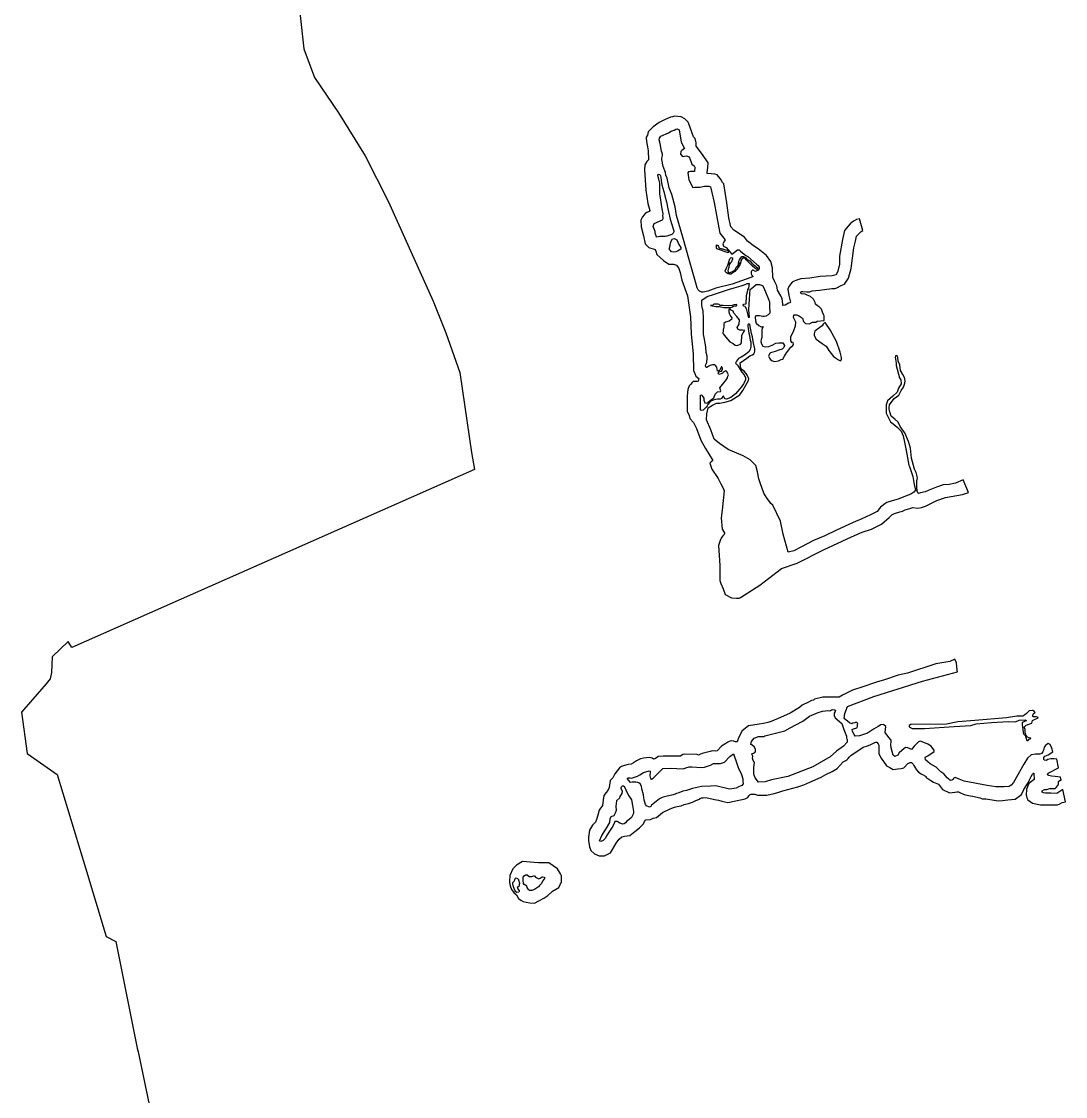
# Model space of a CAD drawing. Header units: metres. Extents: x 273377 to 358923, y 1974345 to 2116525.
# Drawn here: x 278895 to 282916, y 2049576 to 2053717 of the extents above; entities that cross this region are included whole.
import ezdxf

# ---------------------------------------------------------------- set-up
doc = ezdxf.new("R2010")
doc.units = ezdxf.units.M
doc.header["$MEASUREMENT"] = 0
doc.layers.add('DISTRICT BOUNDRY', color=86, linetype='Continuous')
doc.layers.add('MANGROOVE BUFFER ZONE', color=120, linetype='Continuous')

msp = doc.modelspace()

# ---------------------------------------------------------------- hatches: boundary and pattern name
at = {"layer": 'MANGROOVE BUFFER ZONE'}
h = msp.add_hatch(dxfattribs=at)
h.set_pattern_fill('GRASS', color=256, scale=25)
h.paths.add_polyline_path([(281616.6, 2052763.1), (281618.8, 2052770), (281621.1, 2052781), (281625.9, 2052786.8), (281629.7, 2052791.5), (281630.9, 2052795.1), (281632.8, 2052801.5), (281633.6, 2052806.3), (281627.9, 2052808.1), (281623.3, 2052802.4), (281621.2, 2052795.2), (281616.7, 2052782.6), (281615.2, 2052778.4), (281612.4, 2052773), (281609.9, 2052768.3), (281605.5, 2052757.2), (281606.6, 2052753.1), (281609.9, 2052748.8), (281616.7, 2052745), (281621.8, 2052743.2), (281626.5, 2052743.4), (281629.8, 2052744.6), (281636.5, 2052750.2), (281642.5, 2052754.2), (281655, 2052769.8), (281662.7, 2052782.7), (281665.4, 2052791.9), (281665.5, 2052795.3), (281668.8, 2052801.3), (281672.8, 2052804.2), (281674.6, 2052806.1), (281680, 2052805.8), (281683, 2052803.4), (281686.6, 2052799.3), (281700.9, 2052783.6), (281708.8, 2052776), (281718.9, 2052766.9), (281726.7, 2052762), (281729.3, 2052763.5), (281729.3, 2052768.4), (281724.9, 2052772.1), (281720.2, 2052776.2), (281708, 2052786.1), (281699.7, 2052795), (281687.5, 2052803.1), (281685.2, 2052806.1), (281676.3, 2052811.7), (281669.8, 2052811.6), (281665.6, 2052806.9), (281662.8, 2052802.7), (281660.5, 2052798.5), (281658.9, 2052795.9), (281657, 2052788), (281656.2, 2052779.5), (281653.9, 2052775.7), (281649.3, 2052771.4), (281644.8, 2052764.1), (281641.8, 2052759.1), (281637.9, 2052756), (281633.2, 2052753.5), (281626.6, 2052751.2), (281621.3, 2052749.3), (281617.1, 2052751.2), (281615.4, 2052757.4)])
h.paths.add_polyline_path([(281596.2, 2052841), (281591.1, 2052841.8), (281588, 2052842), (281583.3, 2052844.1), (281580.3, 2052846.3), (281579.2, 2052850), (281576.6, 2052854.7), (281571.5, 2052856.9), (281571.5, 2052852), (281572.3, 2052845.8), (281573.2, 2052841.9), (281580.4, 2052838.9), (281588.5, 2052835.6), (281600.9, 2052831.7), (281612.3, 2052827.2), (281617.2, 2052825.9), (281617.7, 2052831.1), (281615.5, 2052833.1), (281612.9, 2052835.8), (281605.7, 2052837.8)])

# ---------------------------------------------------------------- linework, layer by layer
at = {"layer": 'DISTRICT BOUNDRY'}
msp.add_polyline3d([(279966.8, 2053751.1, 0), (279981.7, 2053611.8, 0), (280023.5, 2053501, 0), (280115.1, 2053365.4, 0), (280218.1, 2053199.3, 0), (280306.4, 2053025.3, 0), (280382.3, 2052856.2, 0), (280479.8, 2052640, 0), (280529.2, 2052517.9, 0), (280582.7, 2052365.1, 0), (280611.5, 2052170.8, 0), (280628.5, 2052057.1, 0), (280639.8, 2051990.7, 0), (279088.9, 2051305.8, 0), (279074.4, 2051328.4, 0), (279012.2, 2051269.2, 0), (279009.9, 2051209.1, 0), (279004.7, 2051185, 0), (278989.9, 2051166.1, 0), (278894.6, 2051056.4, 0), (278916.6, 2050897.1, 0), (279031.9, 2050815.9, 0), (279141.3, 2050456.5, 0), (279220.3, 2050192.2, 0), (279258.1, 2050172.8, 0), (279339.6, 2049762.6, 0), (279344.2, 2049748.7, 0), (279436.4, 2049305.4, 0)], dxfattribs=at)
at = {"layer": 'MANGROOVE BUFFER ZONE', "flags": 128}
for points in [[(281872.9, 2052567), (281869, 2052576.8), (281869.3, 2052587.5), (281880.2, 2052587.5), (281887.9, 2052584.4), (281895.8, 2052580), (281902.5, 2052573.8), (281907.4, 2052560.8), (281914.1, 2052553.5), (281929.9, 2052552.6), (281941.5, 2052558.4), (281953.8, 2052559.3), (281959.9, 2052563), (281987.1, 2052565.2), (281985.9, 2052583.7), (281984.4, 2052588.4), (281980.1, 2052597.5), (281978.3, 2052601.8), (281975.7, 2052608.4), (281968.2, 2052616.4), (281960.3, 2052621.9), (281953, 2052628.6), (281951.5, 2052634.8), (281945.3, 2052647.8), (281934.5, 2052657.2), (281920.6, 2052662.8), (281913.8, 2052666.8), (281899.8, 2052667.9), (281895.9, 2052671.4), (281898.5, 2052676.7), (281903.8, 2052677), (281920.3, 2052675.1), (281930.2, 2052676.1), (281940.7, 2052679.5), (281968.2, 2052682.4), (282016.4, 2052688.2), (282027.4, 2052688.5), (282035.3, 2052691.2), (282051.4, 2052699.5), (282064.5, 2052705.7), (282079.8, 2052728.4), (282090.9, 2052765.9), (282101, 2052845.2), (282107.4, 2052871.1), (282111.6, 2052889.5), (282113.9, 2052892.6), (282121.6, 2052900.6), (282129.4, 2052907.8), (282135, 2052911.6), (282122, 2052957.5), (282110.8, 2052954.6), (282101.8, 2052949.3), (282094.6, 2052943.8), (282086.6, 2052937.6), (282078.6, 2052928.7), (282064.7, 2052912.5), (282056.7, 2052877.1), (282045.2, 2052812.9), (282045.5, 2052782.9), (282038.7, 2052755.2), (282032.6, 2052741), (282017.8, 2052737.9), (281970.5, 2052734.6), (281931.2, 2052728.7), (281896.6, 2052725.2), (281877.9, 2052719.5), (281870.6, 2052716.7), (281863.3, 2052712.7), (281857.9, 2052706), (281850.9, 2052695.7), (281846.3, 2052686.1), (281850.3, 2052662.1), (281857, 2052635.4), (281854.6, 2052633.2), (281849.2, 2052631.7), (281835.9, 2052624.7), (281827.7, 2052623), (281827.5, 2052630.1), (281824.1, 2052648.9), (281819.2, 2052659.9), (281807.2, 2052682.3), (281803.7, 2052698.4), (281796.2, 2052714.4), (281788.8, 2052731.5), (281787.7, 2052768.6), (281781.2, 2052793.1), (281764.6, 2052816.3), (281732.9, 2052841.8), (281718.6, 2052850.5), (281691, 2052870.5), (281679.6, 2052885.8), (281638.6, 2052913.3), (281626.7, 2052926.3), (281619.4, 2052960.6), (281611.4, 2053018.6), (281599.8, 2053092.1), (281595.2, 2053097.2), (281587.6, 2053110.6), (281579.3, 2053119.9), (281574.2, 2053125.8), (281565.9, 2053128.7), (281551.2, 2053130.7), (281536.2, 2053130.9), (281535.7, 2053135.3), (281538.4, 2053154.4), (281540.2, 2053172.8), (281517.9, 2053205.1), (281493.3, 2053236.9), (281494, 2053250), (281489.3, 2053265.8), (281483, 2053273.4), (281465.4, 2053323.3), (281462.8, 2053329.9), (281449.8, 2053342.3), (281436.2, 2053349.6), (281410.5, 2053351.9), (281402.1, 2053349.7), (281394.2, 2053347.9), (281382.4, 2053342.9), (281371.6, 2053337.7), (281350.8, 2053327.5), (281327.5, 2053311.8), (281308.3, 2053291.8), (281306.4, 2053278.9), (281300.2, 2053269.2), (281300.5, 2053266), (281303.4, 2053246.5), (281306.1, 2053234.8), (281309.1, 2053218.5), (281310.2, 2053184.8), (281303, 2053177.4), (281296.1, 2053165.3), (281294.3, 2053146.2), (281299.2, 2053067.7), (281307.7, 2053016.4), (281314.4, 2052989.1), (281312, 2052984.9), (281303, 2052981.8), (281296.9, 2052976.9), (281292.8, 2052972.6), (281286.8, 2052964.1), (281280.9, 2052951.3), (281281.4, 2052925.8), (281290.2, 2052891.3), (281297, 2052860.7), (281311, 2052846.2), (281335.6, 2052839), (281337.9, 2052832.6), (281341.9, 2052819.3), (281367.2, 2052796.4), (281388.2, 2052782.8), (281406.4, 2052781.7), (281418, 2052778.7), (281426.3, 2052765.3), (281431.3, 2052750.2), (281438.7, 2052720.9), (281459.6, 2052659.8), (281471.7, 2052579.2), (281474.7, 2052514.4), (281482.1, 2052435.4), (281483.8, 2052373.1), (281488.4, 2052361.1), (281492.4, 2052351.1), (281504.3, 2052341.5), (281501.1, 2052332.1), (281496.9, 2052330.9), (281488.8, 2052330.3), (281482.2, 2052329.7), (281478.3, 2052326.6), (281471.5, 2052319.3), (281466.2, 2052313.1), (281461.6, 2052299.7), (281459, 2052274.5), (281459.1, 2052216.5), (281466.3, 2052199.5), (281468.7, 2052187.8), (281483.5, 2052172.1), (281494.3, 2052149.4), (281511.8, 2052104), (281528.9, 2052072.5), (281557.5, 2052025.6), (281550.6, 2052020.6), (281545.9, 2052015.6), (281553.7, 2051992), (281578, 2051956.3), (281588.9, 2051936.5), (281599.2, 2051917.1), (281600.7, 2051909.1), (281593.1, 2051835.2), (281590.2, 2051804.6), (281593.1, 2051762.1), (281602.3, 2051747.4), (281600.8, 2051740.9), (281596, 2051735.2), (281591.1, 2051729.2), (281586.4, 2051718), (281580, 2051698.1), (281584.8, 2051621.1), (281584.5, 2051564.2), (281589, 2051552.1), (281597.1, 2051531.2), (281604.6, 2051510.3), (281629.1, 2051496.5), (281648.6, 2051495.5), (281659.4, 2051495.6), (281663.8, 2051498.1), (281738.2, 2051545.2), (281822.1, 2051609.5), (281881.9, 2051631), (281983.7, 2051681.3), (282091.9, 2051731.4), (282132.5, 2051749.9), (282168.8, 2051761.9), (282207.5, 2051781.2), (282236.6, 2051805.9), (282246.8, 2051816.8), (282257.6, 2051822.3), (282278.4, 2051827.8), (282288.8, 2051830.7), (282298.3, 2051835.5), (282316.4, 2051841), (282328.5, 2051844.6), (282346.7, 2051842.4), (282361.7, 2051844.5), (282376.9, 2051850.7), (282420.8, 2051871.6), (282453.5, 2051882.9), (282519.3, 2051894.8), (282542.7, 2051902.4), (282522.2, 2051951.6), (282521.7, 2051951.6), (282491.8, 2051938.3), (282467.4, 2051933.5), (282444.9, 2051932), (282419, 2051922.8), (282386.9, 2051909.8), (282375.9, 2051905.9), (282357, 2051901.5), (282349.6, 2051898.3), (282347.3, 2051900.8), (282344.3, 2051907.9), (282343.2, 2051924.3), (282343.6, 2051947.1), (282345.7, 2051959.7), (282340.9, 2051979.3), (282334.1, 2051993.2), (282323.3, 2052035), (282318.7, 2052073.3), (282310.8, 2052099.4), (282297.6, 2052132.1), (282291.9, 2052139.4), (282279.7, 2052157.2), (282272, 2052173.9), (282258.8, 2052184.7), (282244.2, 2052197.2), (282239, 2052213.1), (282236.6, 2052223.5), (282236.3, 2052230.7), (282237.9, 2052240.1), (282255.8, 2052264.2), (282273.8, 2052277.5), (282282.8, 2052295.3), (282291.8, 2052307.9), (282297.1, 2052324.3), (282298, 2052332.3), (282295.7, 2052346.2), (282289, 2052357.4), (282281, 2052373), (282277.4, 2052395), (282272.2, 2052409.1), (282269.8, 2052423.1), (282268.2, 2052428.8), (282264.7, 2052430.4), (282261.6, 2052429), (282259.8, 2052424.6), (282263.6, 2052400.6), (282263.9, 2052392.3), (282276.8, 2052345), (282282.4, 2052337.1), (282283.4, 2052321.5), (282273.3, 2052304.6), (282267.4, 2052289.1), (282251.2, 2052274.2), (282230, 2052256.1), (282225.1, 2052240.3), (282225, 2052208.4), (282241.8, 2052174.6), (282252.1, 2052167), (282267.8, 2052153.9), (282283, 2052138.4), (282290.4, 2052120.9), (282296.6, 2052096.6), (282303, 2052064.5), (282313.3, 2052008.4), (282315.1, 2052003.3), (282328.4, 2051963.7), (282333.6, 2051934), (282337.7, 2051911.9), (282331.7, 2051904.6), (282320.8, 2051896.5), (282299.7, 2051888), (282271.7, 2051877), (282248.4, 2051871.1), (282227.9, 2051863.8), (282220.4, 2051859.6), (282203.9, 2051845.6), (282190.1, 2051830.1), (282164.8, 2051817.3), (282131.7, 2051801.5), (282097.9, 2051787.3), (282081, 2051779.8), (282034.2, 2051757.5), (281989, 2051735.3), (281944.9, 2051718.1), (281898.9, 2051693.4), (281869.5, 2051678.3), (281847.6, 2051672.8), (281828.2, 2051742.1), (281818.4, 2051792.1), (281788.6, 2051854.3), (281780.9, 2051860.3), (281775.9, 2051867.9), (281767, 2051879.8), (281754.5, 2051900.4), (281740.1, 2051939.6), (281734.6, 2051954.9), (281729.8, 2051982.9), (281723.4, 2052006.7), (281701.5, 2052028.5), (281674.3, 2052044.1), (281616.5, 2052067.9), (281582.7, 2052091.5), (281562.4, 2052108.7), (281549.9, 2052144.7), (281533.8, 2052182.6), (281534.1, 2052205.3), (281539.8, 2052228.7), (281556.3, 2052238.8), (281571.7, 2052246.3), (281585.1, 2052247.4), (281604.4, 2052250.7), (281626.7, 2052256.8), (281661.4, 2052279.5), (281673.1, 2052295.8), (281695.1, 2052334.7), (281696.1, 2052340.8), (281694.3, 2052347.4), (281690.5, 2052354.3), (281686, 2052361.4), (281678.5, 2052370.3), (281669.4, 2052376.2), (281665.1, 2052381.6), (281663.8, 2052391), (281663.4, 2052402.5), (281688.1, 2052420.6), (281700.1, 2052428.8), (281710.6, 2052433.4), (281716, 2052437.3), (281717.7, 2052442.2), (281719.3, 2052446.9), (281720, 2052452.2), (281719.3, 2052456.4), (281713.3, 2052483.9), (281710.1, 2052502.4), (281706.2, 2052515.3), (281700.8, 2052550.3), (281698.6, 2052550.8), (281694.2, 2052550.7), (281692.4, 2052548.9), (281692.2, 2052543.9), (281696.4, 2052517), (281699.2, 2052507.3), (281700.9, 2052490.1), (281703.7, 2052482.9), (281703.8, 2052465.2), (281701.5, 2052453.5), (281695.8, 2052444.4), (281680.2, 2052431.9), (281667.1, 2052424.3), (281656.8, 2052419.1), (281648.5, 2052409.1), (281645.5, 2052400.7), (281652.7, 2052393.4), (281658.7, 2052382.4), (281670, 2052366.2), (281677.9, 2052355.6), (281680.4, 2052349.8), (281683.1, 2052345.2), (281683.6, 2052337.4), (281680.6, 2052330.5), (281675.9, 2052321.1), (281668.2, 2052310.3), (281645.3, 2052282.3), (281627.4, 2052269.3), (281610.8, 2052262.3), (281605, 2052263.6), (281601.8, 2052268.4), (281598.5, 2052273.4), (281596.9, 2052273.5), (281594.7, 2052271.7), (281592.6, 2052265.4), (281585.6, 2052262.5), (281575.2, 2052262.5), (281568.8, 2052260.9), (281559.5, 2052258), (281550.3, 2052254), (281544.5, 2052248.9), (281539, 2052241.6), (281536.4, 2052237.1), (281531.8, 2052231.9), (281520.9, 2052220.4), (281512.3, 2052218), (281510.3, 2052221.2), (281510.3, 2052277.3), (281515.1, 2052279.4), (281517, 2052274.9), (281522.8, 2052265.6), (281522.8, 2052258.6), (281527.4, 2052248), (281534.2, 2052246.6), (281537.1, 2052248.7), (281540.9, 2052251.7), (281554.4, 2052261.8), (281561.8, 2052267.9), (281566.1, 2052281.8), (281575.2, 2052290.2), (281586.9, 2052292), (281588.7, 2052293.8), (281584.8, 2052305.4), (281609.8, 2052337.9), (281614, 2052344.3), (281615.9, 2052351.3), (281617.5, 2052356.3), (281615.8, 2052360.9), (281610.1, 2052370.3), (281607.7, 2052371.2), (281604.8, 2052369.6), (281597.8, 2052365.1), (281594.8, 2052363), (281590.3, 2052359.7), (281580.9, 2052357), (281577.7, 2052362.1), (281583.5, 2052368.7), (281590.9, 2052370.6), (281594.1, 2052373.9), (281594.5, 2052376.9), (281594.5, 2052380.9), (281593.5, 2052384.4), (281591.3, 2052388.4), (281588, 2052381.1), (281585.7, 2052378), (281582.8, 2052372.6), (281575.3, 2052370.2), (281573.1, 2052385.4), (281567.3, 2052392.4), (281565.6, 2052394), (281556.7, 2052394.2), (281550.6, 2052393), (281546.9, 2052391.4), (281542.7, 2052389.1), (281534.5, 2052384.8), (281531.5, 2052384.8), (281530, 2052390.5), (281531.1, 2052395.2), (281535, 2052404), (281535.3, 2052420.7), (281535.5, 2052428.1), (281532.4, 2052442.4), (281530.7, 2052463.3), (281524.2, 2052500.2), (281521.7, 2052511.6), (281521.4, 2052532.6), (281521.1, 2052575.4), (281520.9, 2052601.6), (281515.3, 2052622.6), (281515.6, 2052643.5), (281535.6, 2052657.1), (281564.3, 2052667.2), (281617.7, 2052684.6), (281639.7, 2052690.6), (281666.5, 2052698.8), (281682.3, 2052703.8), (281690.3, 2052707.2), (281697, 2052707.9), (281695.1, 2052689.4), (281691.5, 2052683), (281689.3, 2052675), (281686.1, 2052660.3), (281685.3, 2052628), (281675.5, 2052627.5), (281673.7, 2052625.2), (281673.7, 2052623.7), (281675.2, 2052622.4), (281680.8, 2052620.6), (281686, 2052611.1), (281692.5, 2052586.1), (281693.8, 2052577.9), (281699, 2052577.7), (281695.8, 2052606.5), (281698.4, 2052648.7), (281701.8, 2052684.3), (281713.8, 2052695.1), (281724.2, 2052703.9), (281737.3, 2052703.5), (281749.1, 2052700.3), (281753.7, 2052690.8), (281772.5, 2052647), (281775.4, 2052637.3), (281776.3, 2052623), (281776.7, 2052593.7), (281771.2, 2052586.5), (281761.8, 2052581.4), (281755.3, 2052580.3), (281749.8, 2052580.8), (281737.2, 2052582.7), (281728.9, 2052583.6), (281724.3, 2052583), (281722.4, 2052581.6), (281720.9, 2052578.6), (281721.6, 2052564.2), (281725.1, 2052554.7), (281735, 2052546.6), (281743.4, 2052540.8), (281751.1, 2052542.7), (281749.9, 2052539.8), (281747.2, 2052535.7), (281745.9, 2052529.7), (281746.5, 2052499.2), (281743.4, 2052492), (281742.3, 2052484.8), (281744.8, 2052476), (281750.8, 2052466.6), (281760.8, 2052464.3), (281773.5, 2052465.7), (281785.8, 2052470.4), (281800.7, 2052477.5), (281811.4, 2052478.6), (281819, 2052479.6), (281826.8, 2052478.6), (281829.5, 2052475.9), (281834.2, 2052468.6), (281831.2, 2052460.8), (281825.2, 2052454.7), (281811.9, 2052451.3), (281797.2, 2052445.8), (281779.9, 2052440.3), (281776.4, 2052437.3), (281774.3, 2052432.9), (281772.5, 2052428.3), (281776.1, 2052419.9), (281782.1, 2052410.7), (281796.5, 2052406.8), (281810, 2052409.6), (281820.5, 2052415.5), (281826.9, 2052416.4), (281833.7, 2052428), (281840.9, 2052440.1), (281858.2, 2052463), (281865.2, 2052469.1), (281868, 2052472.2), (281867.1, 2052480.9), (281866.4, 2052481.1), (281863.3, 2052479.6), (281857.6, 2052487), (281857.6, 2052502), (281869.5, 2052527.3), (281875.9, 2052544.2), (281876.9, 2052558.7)], [(281704.1, 2052730.6), (281631.8, 2052704.6), (281568.8, 2052690.3), (281538.8, 2052678.5), (281520.7, 2052674.6), (281514.8, 2052674.5), (281506, 2052677.7), (281501.3, 2052684), (281497.1, 2052691.4), (281491, 2052714), (281468, 2052795.5), (281441.9, 2052886.5), (281417.9, 2052970.3), (281413.1, 2053002.5), (281399.8, 2053051.1), (281389.1, 2053076.8), (281381.5, 2053113.5), (281377.2, 2053125), (281374.9, 2053135.4), (281366.4, 2053158.6), (281361.3, 2053185.2), (281361.4, 2053190.9), (281364.1, 2053201.5), (281364.1, 2053206.3), (281359.3, 2053217), (281355.1, 2053247.6), (281351.5, 2053260.8), (281352.8, 2053267.7), (281357.4, 2053275.2), (281386.9, 2053288.4), (281396.8, 2053294), (281409.3, 2053298.7), (281415.4, 2053302.2), (281420.8, 2053303.5), (281427.4, 2053299.4), (281436.2, 2053252.8), (281448, 2053227.7), (281438.7, 2053219.6), (281434, 2053216.1), (281433, 2053205.7), (281441.2, 2053197.6), (281456.5, 2053199.5), (281467, 2053195.6), (281473.7, 2053175.3), (281477.3, 2053167.6), (281485.4, 2053161.5), (281487.7, 2053156.5), (281486.4, 2053139.8), (281476.2, 2053139.7), (281471.5, 2053139.2), (281463.3, 2053138.3), (281461.2, 2053134.3), (281464.8, 2053107.1), (281480.2, 2053078), (281488, 2053078.6), (281507.5, 2053078.3), (281526.1, 2053082.2), (281532.2, 2053083.3), (281542.7, 2053083), (281548.6, 2053080.5), (281554.2, 2053058.1), (281562.2, 2053019.8), (281580.5, 2052922.4), (281584.9, 2052901.2), (281605, 2052876), (281602.1, 2052872.3), (281596, 2052860.2), (281599.1, 2052851.9), (281609.2, 2052846.6), (281630.7, 2052821.4), (281640.8, 2052828.3), (281652.6, 2052836.9), (281659, 2052836.9), (281663.9, 2052832.9), (281685, 2052815.4), (281692.4, 2052812), (281726.1, 2052782), (281732.1, 2052776.7), (281736.4, 2052770.2), (281735.9, 2052765.9), (281733.3, 2052759.3), (281726.8, 2052756.2), (281721.6, 2052754.6), (281712.9, 2052759), (281710.5, 2052759.3), (281706.1, 2052755.8), (281705.3, 2052752.2), (281705.6, 2052746), (281706.3, 2052741.7), (281712.6, 2052734.5)], [(281404.6, 2052901.1), (281400, 2052897), (281381, 2052890.3), (281373.7, 2052889), (281353.2, 2052889), (281341.1, 2052886.6), (281338.8, 2052890.9), (281335.2, 2052901.8), (281335.7, 2052907.7), (281327.4, 2052927.7), (281331.6, 2052938.8), (281340.7, 2052942.8), (281355, 2052949.4), (281364, 2052952.5), (281366.6, 2052958.5), (281366.4, 2052962.1), (281364.5, 2052968.6), (281366.8, 2052976.5), (281362.1, 2052994.8), (281356.7, 2053037.5), (281354, 2053052.5), (281353.4, 2053071.2), (281352.9, 2053094.3), (281350.2, 2053109.7), (281346.3, 2053123.4), (281347.3, 2053128.4), (281353.3, 2053127.5), (281355.9, 2053123.1), (281356.9, 2053117.1), (281359.2, 2053104.4), (281361.5, 2053088.4), (281368.6, 2053062.2), (281373.4, 2053045), (281378.8, 2053022.2), (281384.2, 2052995.5), (281393.1, 2052955.8), (281400, 2052935.3), (281405.3, 2052918.1), (281407.9, 2052911.3), (281407.4, 2052906.2)], [(281434.3, 2052840.6), (281421.7, 2052832.2), (281414.8, 2052830.1), (281406.9, 2052828.1), (281398.1, 2052829.7), (281393.2, 2052835.9), (281389.2, 2052839.9), (281393.4, 2052853.6), (281394.8, 2052863.5), (281397.3, 2052871.3), (281402.6, 2052879.3), (281409.3, 2052881.4), (281419.3, 2052875.9), (281426.6, 2052858.4), (281434, 2052846.8)], [(281600.9, 2052831.7), (281588.5, 2052835.6), (281580.4, 2052838.9), (281573.2, 2052841.9), (281572.3, 2052845.8), (281571.5, 2052852), (281571.5, 2052856.9), (281576.6, 2052854.7), (281579.2, 2052850), (281580.3, 2052846.3), (281583.3, 2052844.1), (281588, 2052842), (281591.1, 2052841.8), (281596.2, 2052841), (281605.7, 2052837.8), (281612.9, 2052835.8), (281615.5, 2052833.1), (281617.7, 2052831.1), (281617.2, 2052825.9), (281612.3, 2052827.2)], [(281726.7, 2052762), (281718.9, 2052766.9), (281708.8, 2052776), (281700.9, 2052783.6), (281686.6, 2052799.3), (281683, 2052803.4), (281680, 2052805.8), (281674.6, 2052806.1), (281672.8, 2052804.2), (281668.8, 2052801.3), (281665.5, 2052795.3), (281665.4, 2052791.9), (281662.7, 2052782.7), (281655, 2052769.8), (281642.5, 2052754.2), (281636.5, 2052750.2), (281629.8, 2052744.6), (281626.5, 2052743.4), (281621.8, 2052743.2), (281616.7, 2052745), (281609.9, 2052748.8), (281606.6, 2052753.1), (281605.5, 2052757.2), (281609.9, 2052768.3), (281612.4, 2052773), (281615.2, 2052778.4), (281616.7, 2052782.6), (281621.2, 2052795.2), (281623.3, 2052802.4), (281627.9, 2052808.1), (281633.6, 2052806.3), (281632.8, 2052801.5), (281630.9, 2052795.1), (281629.7, 2052791.5), (281625.9, 2052786.8), (281621.1, 2052781), (281618.8, 2052770), (281616.6, 2052763.1), (281615.4, 2052757.4), (281617.1, 2052751.2), (281621.3, 2052749.3), (281626.6, 2052751.2), (281633.2, 2052753.5), (281637.9, 2052756), (281641.8, 2052759.1), (281644.8, 2052764.1), (281649.3, 2052771.4), (281653.9, 2052775.7), (281656.2, 2052779.5), (281657, 2052788), (281658.9, 2052795.9), (281660.5, 2052798.5), (281662.8, 2052802.7), (281665.6, 2052806.9), (281669.8, 2052811.6), (281676.3, 2052811.7), (281685.2, 2052806.1), (281687.5, 2052803.1), (281699.7, 2052795), (281708, 2052786.1), (281720.2, 2052776.2), (281724.9, 2052772.1), (281729.3, 2052768.4), (281729.3, 2052763.5)], [(281635.1, 2052618.6), (281638.7, 2052620.3), (281642.9, 2052621.3), (281648.1, 2052622.2), (281650.1, 2052623.5), (281649.7, 2052627.1), (281638.8, 2052625.5), (281632.3, 2052622.7), (281616.3, 2052622.3), (281597.3, 2052623.5), (281585.9, 2052623.6), (281581.6, 2052626.5), (281577.8, 2052628), (281572.7, 2052628), (281561.1, 2052627.7), (281558.1, 2052624.7), (281548.7, 2052622.6), (281568.7, 2052619.2), (281583.3, 2052618.6), (281588.8, 2052617.3), (281600.6, 2052615.1), (281605.4, 2052615.1), (281616.4, 2052614.9), (281625.5, 2052615.5), (281630.8, 2052616.6)], [(281659.1, 2052551.5), (281660.2, 2052568.2), (281650, 2052580.8), (281639, 2052593.4), (281635.4, 2052600.6), (281625.4, 2052606.4), (281624.6, 2052610.1), (281619.4, 2052607.2), (281619.4, 2052598.4), (281622.2, 2052589.1), (281626.3, 2052581.4), (281630.6, 2052575.4), (281629.8, 2052569.4), (281627.6, 2052567.2), (281620.1, 2052562.3), (281606.3, 2052558.9), (281599.9, 2052553.6), (281600.3, 2052541), (281599.1, 2052532.7), (281597.4, 2052530.3), (281597.2, 2052525.3), (281596.4, 2052515.9), (281597.2, 2052514.2), (281607.3, 2052501.6), (281623.4, 2052483.7), (281635.6, 2052476.2), (281643.9, 2052469.8), (281649.7, 2052469.3), (281657.8, 2052470.9), (281664.7, 2052474.6), (281668.1, 2052478.7), (281669, 2052508.5), (281674, 2052518.4), (281678.6, 2052523.2), (281680.2, 2052525.6), (281680.4, 2052527.2), (281672.9, 2052528), (281661.4, 2052528), (281653.5, 2052532.3), (281651.8, 2052538.4)], [(282009.8, 2052529.9), (281993, 2052554), (281991.7, 2052556.7), (281989.5, 2052556.2), (281986.6, 2052554.6), (281983.3, 2052550.7), (281979.1, 2052545.3), (281969.4, 2052538.6), (281951.2, 2052524.3), (281948.5, 2052514), (281948.6, 2052509.3), (281949.2, 2052504.4), (281955.9, 2052493.9), (281978.2, 2052476.2), (281993.6, 2052465.9), (282004.1, 2052449.1), (282023, 2052426.7), (282041.9, 2052413.2), (282050, 2052409.9), (282052.4, 2052411.9), (282053.4, 2052416.1), (282053.8, 2052423), (282048.1, 2052443.1), (282034.4, 2052484.6)], [(282764.5, 2050772.8), (282771.7, 2050783.8), (282775.8, 2050793.9), (282784, 2050809.1), (282789.4, 2050817.6), (282793.5, 2050821.7), (282794.4, 2050821.7), (282794.4, 2050812.2), (282795.4, 2050804.6), (282795.7, 2050797.1), (282774.6, 2050781.3), (282770.8, 2050773.1), (282766.1, 2050758.9), (282765.1, 2050738.5), (282767, 2050725.9), (282771.1, 2050718.6), (282788.8, 2050706), (282819.3, 2050699.1), (282884.7, 2050699.8), (282894.3, 2050703), (282903.3, 2050707.9), (282916.1, 2050711.2), (282906.4, 2050759), (282883.3, 2050743.8), (282859.4, 2050744.8), (282847.8, 2050744.5), (282838.8, 2050744.8), (282830.8, 2050746.4), (282826, 2050748.9), (282826.4, 2050753.7), (282835.2, 2050758.8), (282844.6, 2050758.5), (282856.2, 2050762.3), (282866.7, 2050762.3), (282872.8, 2050762), (282876, 2050762.8), (282880.3, 2050766.8), (282886.4, 2050774.5), (282889.2, 2050780.5), (282889.5, 2050789.1), (282895.5, 2050794.1), (282899.1, 2050795), (282896.7, 2050806.5), (282875.8, 2050808.6), (282862, 2050810), (282851.7, 2050812.2), (282846.7, 2050815.2), (282849.6, 2050821.7), (282889.3, 2050842.7), (282882.6, 2050875.4), (282872, 2050876.3), (282860.1, 2050876.5), (282848.3, 2050874.5), (282842, 2050870.7), (282835.3, 2050871.6), (282833.3, 2050874.3), (282833.3, 2050882.3), (282836.2, 2050886.8), (282849.4, 2050892.4), (282867.8, 2050904.3), (282865.1, 2050913.4), (282863.5, 2050918.4), (282856.8, 2050931.8), (282849.8, 2050935.2), (282845.2, 2050933.4), (282839.1, 2050928.2), (282834.6, 2050921.5), (282832.4, 2050914.3), (282828.6, 2050903.6), (282824.1, 2050897.5), (282817.2, 2050895.3), (282800.1, 2050895.3), (282784.5, 2050891.7), (282769.2, 2050879), (282755.9, 2050855.6), (282715.5, 2050785.9), (282706.3, 2050775), (282698.9, 2050769.6), (282679.8, 2050769.5), (282647.7, 2050768.9), (282614.9, 2050774.1), (282526.4, 2050790.6), (282506.7, 2050798.8), (282490.6, 2050804.4), (282487.1, 2050803.3), (282484.3, 2050801.5), (282481.7, 2050797.7), (282480.6, 2050795.8), (282476.1, 2050793.3), (282472.8, 2050794), (282470.8, 2050795.2), (282466.6, 2050798.6), (282460.9, 2050803.5), (282453.5, 2050811.7), (282447.6, 2050818.4), (282436.4, 2050827.3), (282418.1, 2050844.1), (282394.2, 2050858), (282376.8, 2050873.2), (282375.4, 2050883.2), (282385.9, 2050888), (282410, 2050905.4), (282409.8, 2050910.5), (282405, 2050916.2), (282402.7, 2050920.7), (282398.8, 2050926), (282386.4, 2050933.6), (282357.1, 2050944.8), (282350, 2050941.8), (282345.9, 2050938.4), (282339, 2050932.2), (282333.1, 2050925.5), (282322.8, 2050913), (282318, 2050914.8), (282309, 2050919.4), (282299.7, 2050919.8), (282293.3, 2050915), (282285.7, 2050909), (282275.4, 2050899.9), (282270.1, 2050890.7), (282259.1, 2050886.2), (282251.8, 2050890.9), (282245, 2050919), (282243.7, 2050930.2), (282244.6, 2050943.5), (282244.2, 2050948.8), (282235.9, 2050958.5), (282221.9, 2050978.5), (282224.1, 2051001.9), (282216.2, 2051007.4), (282215.3, 2051008.7), (282205.1, 2051007.2), (282194.9, 2051000.7), (282177, 2050990.8), (282153.9, 2050976.2), (282122.8, 2050965.4), (282106.5, 2050964.2), (282101.8, 2050971), (282096.1, 2050981.5), (282094.1, 2050989.7), (282099.9, 2050992.2), (282111.9, 2050995.8), (282115.3, 2051001.3), (282115.3, 2051009.5), (282115.8, 2051012.8), (282112.2, 2051016.4), (282106.2, 2051016.4), (282104.2, 2051016), (282096.6, 2051013.6), (282093.2, 2051012.2), (282083.9, 2051015.8), (282063.7, 2051031.6), (282065.6, 2051051.5), (282076.2, 2051078.9), (282177.9, 2051116.3), (282365, 2051176.1), (282499.8, 2051212.2), (282499.4, 2051217.9), (282496.2, 2051246.7), (282490.4, 2051260.6), (282470.5, 2051252.1), (282417.1, 2051243.1), (282306.9, 2051207.1), (282271.4, 2051198.7), (282218.9, 2051180.8), (282188.4, 2051172.5), (282134.9, 2051154.2), (282095.2, 2051141.4), (282056.5, 2051122), (282044.7, 2051114), (282017.1, 2051114.2), (281981.7, 2051114.7), (281971.2, 2051112.1), (281959.2, 2051108.9), (281949.7, 2051106), (281944.8, 2051103.3), (281938.3, 2051101.2), (281925.9, 2051095.5), (281902.1, 2051083.2), (281891.8, 2051074.2), (281855.9, 2051052.8), (281806.4, 2051030.2), (281796.8, 2051027.2), (281782.3, 2051020.6), (281769.4, 2051016.4), (281753.2, 2051012.9), (281736.1, 2051010.9), (281695.6, 2051003.9), (281670.9, 2050984.5), (281657, 2050957.3), (281651.8, 2050942.6), (281645.2, 2050942.2), (281638.1, 2050944.5), (281635.8, 2050945.4), (281629.7, 2050946.4), (281624.2, 2050945.1), (281620.6, 2050943.3), (281615.9, 2050940.6), (281607.4, 2050936.1), (281591.2, 2050925.2), (281574.8, 2050907.1), (281568.6, 2050905.9), (281554.7, 2050907.1), (281546.8, 2050904.6), (281516.7, 2050897.7), (281510, 2050894.1), (281502.9, 2050891.5), (281496.7, 2050893.4), (281449.9, 2050894.4), (281442.5, 2050893.2), (281432.7, 2050886.6), (281404, 2050887.5), (281365.9, 2050887), (281348.4, 2050886), (281333.6, 2050876.9), (281329.4, 2050875.6), (281324.1, 2050879.8), (281313.4, 2050881.4), (281290, 2050879.7), (281279.4, 2050876.4), (281263.8, 2050868.9), (281252.2, 2050861.5), (281243.6, 2050855.9), (281231.1, 2050854.7), (281217.6, 2050851.1), (281205.8, 2050847.3), (281198.3, 2050842.6), (281180.1, 2050818.5), (281172.7, 2050803.7), (281162.3, 2050793.1), (281158.6, 2050765.8), (281153.3, 2050755.1), (281147, 2050747.6), (281137.8, 2050735.5), (281135.3, 2050718.6), (281132.3, 2050696.6), (281130.4, 2050693.5), (281125.1, 2050687), (281120.3, 2050679.3), (281114.6, 2050659.5), (281109.8, 2050642.9), (281105.3, 2050632.2), (281094.1, 2050620.6), (281082.4, 2050602), (281078.6, 2050574.5), (281078.6, 2050561.8), (281082.5, 2050538), (281088.2, 2050523.4), (281101.8, 2050510.9), (281119.3, 2050503.1), (281140.8, 2050503.5), (281163.9, 2050514.2), (281188.5, 2050555.7), (281196.6, 2050567.3), (281207.3, 2050576.4), (281217.5, 2050578.3), (281227.1, 2050580.5), (281237.6, 2050581.1), (281257.3, 2050597.4), (281274.6, 2050610.4), (281290.5, 2050626.5), (281294.5, 2050635), (281297.9, 2050639.9), (281300, 2050641.9), (281318, 2050643.5), (281327.2, 2050648.2), (281340.8, 2050650.6), (281364.2, 2050670.4), (281393.9, 2050684.4), (281410.3, 2050690.4), (281419.9, 2050692.7), (281435.8, 2050696.1), (281446.9, 2050700.2), (281463.9, 2050704.2), (281478.8, 2050710.4), (281492.6, 2050715.7), (281502, 2050720.2), (281508.5, 2050723.6), (281513.6, 2050726.2), (281520, 2050727), (281529.2, 2050727.2), (281535.6, 2050727), (281554.3, 2050722.3), (281564.1, 2050720.2), (281578.9, 2050717.2), (281591.9, 2050713.6), (281615.1, 2050708.9), (281646.5, 2050715), (281682.5, 2050722.5), (281692.1, 2050728.2), (281696.2, 2050733.9), (281698.4, 2050737.3), (281701.4, 2050739.6), (281705.6, 2050741.1), (281719.2, 2050740.6), (281729.4, 2050737.4), (281765.7, 2050737.4), (281794.4, 2050743.7), (281808, 2050747.2), (281826.7, 2050752.9), (281884.5, 2050769.2), (281908.2, 2050777.1), (281931.6, 2050787), (281975.1, 2050806), (281992.4, 2050816.3), (282017.7, 2050827.6), (282037.2, 2050839.7), (282059.9, 2050864.8), (282065.1, 2050867.8), (282070.2, 2050870.8), (282074.1, 2050873.4), (282079.2, 2050878.6), (282083.7, 2050884.8), (282089.1, 2050889.8), (282137.2, 2050922.2), (282152.8, 2050926.9), (282163.6, 2050931), (282169.2, 2050933.4), (282176.4, 2050937), (282181.5, 2050939.2), (282186, 2050940.4), (282189.1, 2050940.4), (282194.9, 2050935.1), (282197.1, 2050929.1), (282197.7, 2050896.3), (282206.4, 2050878.9), (282226.8, 2050849.3), (282239.7, 2050843.3), (282252.3, 2050836.3), (282261.9, 2050836.6), (282270.1, 2050838.8), (282282.7, 2050839.7), (282293, 2050842.7), (282309.4, 2050858.2), (282318.1, 2050863), (282322.6, 2050862.8), (282329.6, 2050856.3), (282332.1, 2050850.7), (282335.5, 2050845.1), (282341.8, 2050834.4), (282350, 2050825.6), (282360.1, 2050818.5), (282380, 2050808.4), (282378.3, 2050806.2), (282397.4, 2050792.8), (282408.3, 2050786.4), (282426.6, 2050778.6), (282441.9, 2050758.5), (282468.8, 2050745.8), (282489.4, 2050748), (282497.5, 2050749.8), (282503.8, 2050749.3), (282512.3, 2050745.8), (282525.5, 2050739.2), (282542.8, 2050735.6), (282550.7, 2050733.6), (282559.3, 2050732.6), (282586, 2050727.1), (282596.9, 2050722.4), (282609.3, 2050722.4), (282617.1, 2050722), (282633.7, 2050719.1), (282656.5, 2050715.5), (282673.4, 2050716.7), (282693.7, 2050718.9), (282722.5, 2050721), (282746.8, 2050739.7), (282755.7, 2050758)], [(281720.5, 2050803.3), (281715, 2050818.3), (281716.2, 2050843), (281718.4, 2050862.1), (281717.2, 2050865), (281713.3, 2050870.6), (281710, 2050879.3), (281712.2, 2050886.8), (281709.6, 2050891.6), (281708, 2050896.4), (281717.4, 2050900.3), (281720.8, 2050902.2), (281721.7, 2050906.6), (281722, 2050912.3), (281717.7, 2050921.9), (281707.4, 2050930.1), (281704.6, 2050932.4), (281706, 2050943.6), (281716.3, 2050956), (281734.2, 2050962.4), (281749, 2050962.8), (281753.6, 2050963.3), (281757.7, 2050964.9), (281834.4, 2050984.2), (281852.7, 2050994.8), (281904.6, 2051021.9), (281930.2, 2051041.5), (281963.7, 2051055.4), (281979.5, 2051060.4), (281991.7, 2051061.4), (281999.3, 2051062.6), (282008.7, 2051062), (282010.9, 2051063.5), (282014.7, 2051066), (282019.1, 2051067), (282025.7, 2051066), (282028.9, 2051064.1), (282030.1, 2051062.5), (282028.4, 2051058.6), (282025.5, 2051053.3), (282025.3, 2051043.7), (282029.1, 2051034.4), (282054.6, 2051012.5), (282061.7, 2050989.9), (282072.8, 2050964.3), (282072.5, 2050956.4), (282074.9, 2050951.1), (282074.9, 2050940.5), (282060.6, 2050925.8), (282033.5, 2050906.8), (282009.2, 2050884.5), (281942.5, 2050845.7), (281846.3, 2050808.5), (281783.1, 2050795.6), (281759.6, 2050787.6), (281733.3, 2050786.4)], [(282810.3, 2051034.2), (282810.5, 2051036.2), (282804.8, 2051038.3), (282800, 2051038.9), (282792.6, 2051038.7), (282790.6, 2051039.4), (282790.6, 2051043.4), (282793.4, 2051050.9), (282798.8, 2051055.2), (282795.1, 2051060), (282793.2, 2051061.7), (282791.3, 2051063.2), (282787.8, 2051063.2), (282787.4, 2051063.2), (282776.5, 2051061.2), (282772, 2051057.2), (282766.4, 2051051.4), (282759.8, 2051046.7), (282752.1, 2051041.3), (282728.3, 2051040.5), (282689, 2051034.3), (282566.4, 2051024.9), (282501.9, 2051018.9), (282458, 2051010.7), (282320.5, 2051009), (282313.6, 2051005.6), (282313.5, 2050999.8), (282325.4, 2050993.1), (282357.1, 2050993), (282372.7, 2050993.7), (282487.9, 2051001.3), (282551.7, 2051005.5), (282572.3, 2051011.5), (282631.4, 2051016.8), (282696.8, 2051021.2), (282724, 2051019.8), (282738.1, 2051025.5), (282763.5, 2051026.8), (282764.2, 2051023.4), (282761.2, 2051021.4), (282753.1, 2051018.3), (282749.7, 2051014.9), (282749.7, 2051007.8), (282749.9, 2050999.6), (282752.7, 2050978.7), (282756.1, 2050972.4), (282759.9, 2050968.7), (282761.8, 2050964.7), (282765.2, 2050954.5), (282767.3, 2050946.9), (282771.8, 2050947.7), (282776.5, 2050952.4), (282782.2, 2050955.1), (282782.2, 2050956.4), (282776.5, 2050957.3), (282769.3, 2050960.2), (282765, 2050966.2), (282763.5, 2050971.9), (282761, 2050977.3), (282761, 2050984.3), (282761, 2050989.2), (282757.4, 2050998.5), (282764, 2051007), (282786.4, 2051014.3), (282788.7, 2051024.7), (282793.6, 2051027.6)], [(281674, 2050780.1), (281669.5, 2050774.3), (281656.1, 2050768.8), (281647.5, 2050764), (281621.6, 2050760.3), (281569.8, 2050772.6), (281548.4, 2050771.6), (281513.5, 2050770.1), (281479.4, 2050762), (281456.6, 2050754.2), (281442.4, 2050752.6), (281426.5, 2050746.3), (281417.4, 2050743.3), (281413, 2050740.5), (281405.2, 2050737.7), (281388.7, 2050734.2), (281382.1, 2050732.5), (281365.7, 2050728.6), (281360.4, 2050726.2), (281352.2, 2050722.8), (281345.3, 2050717.7), (281339.9, 2050712.5), (281321.7, 2050698.5), (281318.6, 2050693), (281313.8, 2050691.1), (281302.5, 2050695.4), (281298.1, 2050701), (281295.6, 2050710.1), (281293, 2050716.9), (281290.5, 2050737.8), (281284.5, 2050761.1), (281282.4, 2050771.4), (281278, 2050780.4), (281273.1, 2050783.7), (281268.7, 2050785.5), (281260.9, 2050787.5), (281256.2, 2050787.5), (281247.2, 2050787.1), (281240.9, 2050785.4), (281227.2, 2050801.4), (281232.1, 2050804.2), (281238.8, 2050803.1), (281244.9, 2050802.1), (281267.2, 2050809.7), (281276, 2050815), (281290.5, 2050824), (281312.2, 2050830.9), (281315.7, 2050829.7), (281316.3, 2050826.2), (281314.7, 2050811.7), (281317.3, 2050800.9), (281321.8, 2050798.4), (281328.1, 2050801.9), (281342.3, 2050815.8), (281364.7, 2050838.9), (281392.7, 2050840.3), (281445.2, 2050838.7), (281453.8, 2050841.6), (281466.8, 2050845.7), (281477.2, 2050845.4), (281513.8, 2050843.2), (281525.4, 2050844.1), (281532.8, 2050847.4), (281549.1, 2050852.6), (281560.6, 2050858.8), (281587.8, 2050858.4), (281603, 2050864.5), (281622.5, 2050885.6), (281637.8, 2050896.5), (281650.7, 2050858.9), (281655.7, 2050844), (281667.6, 2050816.3), (281672.6, 2050799.2), (281673.4, 2050790.6)], [(281252.5, 2050670), (281251.2, 2050663), (281244.3, 2050650.9), (281235.2, 2050643.4), (281226.7, 2050636.9), (281221.3, 2050630.7), (281216.5, 2050626.6), (281211.2, 2050624.6), (281198.9, 2050629.5), (281189.6, 2050635.5), (281180.3, 2050635.4), (281179, 2050632.1), (281172.4, 2050617.2), (281159.4, 2050598.4), (281148, 2050580.3), (281143.6, 2050571.7), (281140.4, 2050567.5), (281134.8, 2050562.3), (281126.7, 2050558.2), (281121.5, 2050560.6), (281130.6, 2050581.2), (281148.4, 2050610.3), (281160.9, 2050631.8), (281161.9, 2050646.2), (281166.5, 2050654.5), (281177.1, 2050658.6), (281182.2, 2050668.2), (281186, 2050678.8), (281186.3, 2050683.2), (281185.7, 2050689.5), (281185.1, 2050694.9), (281186.6, 2050702.9), (281187.4, 2050716), (281198.8, 2050726.2), (281200.5, 2050731.6), (281208.2, 2050743.3), (281209.2, 2050752.7), (281204, 2050760.9), (281204.2, 2050764.8), (281205.9, 2050769), (281210.1, 2050772.6), (281215.1, 2050772.4), (281219.7, 2050763.8), (281225.1, 2050751.1), (281233.9, 2050734.6), (281244.9, 2050719.3), (281248.5, 2050697.6), (281251.9, 2050673.8)], [(280965, 2050381.1), (280970.4, 2050395.2), (280975.2, 2050401), (280974.4, 2050426.2), (280971.1, 2050434), (280959.6, 2050453), (280925.3, 2050476.1), (280912.2, 2050476.5), (280886.5, 2050475.5), (280869.4, 2050477), (280824.4, 2050481.3), (280801.7, 2050467.6), (280787.3, 2050453.6), (280776.3, 2050426.9), (280774, 2050403.6), (280775, 2050401), (280777.1, 2050386.9), (280782, 2050372.9), (280791.4, 2050361.7), (280801.4, 2050352.3), (280808.7, 2050339), (280817.8, 2050331.7), (280827.6, 2050327.7), (280838, 2050324.9), (280852.4, 2050322), (280870.2, 2050321.3), (280887.6, 2050329.8), (280907.3, 2050339.9), (280922.5, 2050350.7), (280940, 2050366.6)], [(280811.2, 2050367.7), (280811.2, 2050365.9), (280810.7, 2050363.5), (280803.1, 2050362.3), (280798.6, 2050364.1), (280794.6, 2050370.4), (280789.4, 2050383.8), (280787.2, 2050395.7), (280787.6, 2050400.7), (280791.9, 2050405.8), (280794.6, 2050410.5), (280796.3, 2050414.2), (280798, 2050417.6), (280799.7, 2050418.1), (280805.7, 2050415.4), (280809.4, 2050411.8), (280809.7, 2050409.5), (280812.6, 2050398.7), (280809.8, 2050385.3), (280803.8, 2050380.5), (280808.6, 2050371.6)], [(280890.5, 2050389.3), (280885.7, 2050383.8), (280878.8, 2050378), (280870.6, 2050373.9), (280860.6, 2050369.5), (280855.2, 2050369.5), (280851.5, 2050369.5), (280846.5, 2050374.1), (280842.8, 2050380.8), (280841.3, 2050387.3), (280837.6, 2050388.6), (280830.4, 2050393.2), (280828, 2050396.9), (280827.4, 2050409), (280827.6, 2050421.2), (280830.4, 2050426), (280835.6, 2050429.9), (280839.3, 2050430.5), (280842.1, 2050429.4), (280850.2, 2050423.4), (280852.6, 2050423.2), (280860.8, 2050423), (280867.5, 2050426), (280871, 2050425.8), (280874.7, 2050420.3), (280882.3, 2050416.7), (280887.5, 2050414.2), (280892.3, 2050416.9), (280900.1, 2050421.8), (280903.1, 2050422.7), (280909.4, 2050420.3), (280908.8, 2050416), (280901.4, 2050405.6), (280897.5, 2050396)]]:
    msp.add_lwpolyline(points, close=True, dxfattribs=at)

doc.saveas('drawing.dxf')
